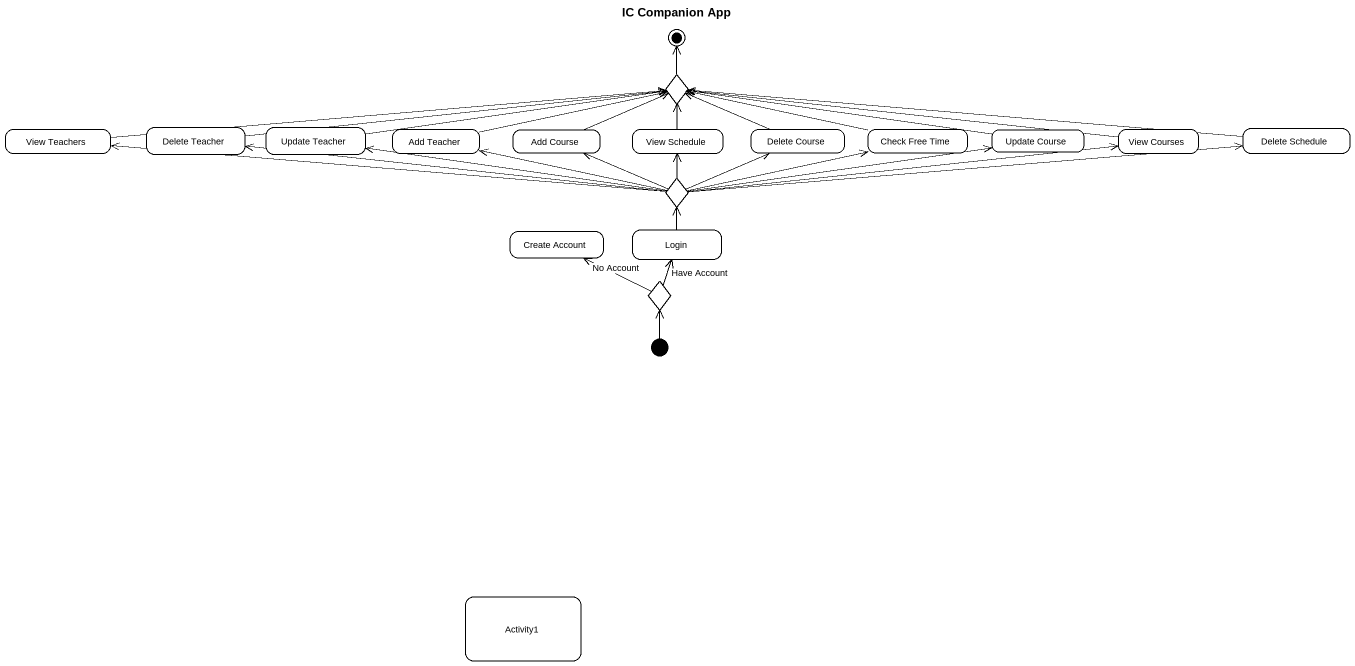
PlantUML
@startuml
title IC Companion App
hide empty description
state choice1 <<choice>>
state "View Teachers" as View_Teachers
state "Delete Teacher" as Delete_Teacher
state "Update Teacher" as Update_Teacher
state "Add Teacher" as Add_Teacher
state "Add Course" as Add_Course
state "View Schedule" as View_Schedule
state "Delete Course" as Delete_Course
state "Check Free Time" as Check_Free_Time
state "Update Course" as Update_Course
state "View Courses" as View_Courses
state "Delete Schedule" as Delete_Schedule
state choice2 <<choice>>
state "Create Account" as Create_Account
state Login
state choice3 <<choice>>
state Activity1
[*] -up-> choice3
View_Teachers -right-> choice1
Delete_Teacher -right-> choice1
Update_Teacher -right-> choice1
Add_Teacher -right-> choice1
Add_Course -right-> choice1
View_Schedule -up-> choice1
Delete_Course -left-> choice1
Check_Free_Time -left-> choice1
Update_Course -left-> choice1
View_Courses -left-> choice1
Delete_Schedule -left-> choice1
choice2 -left-> View_Teachers
choice2 -left-> Delete_Teacher
choice2 -left-> Update_Teacher
choice2 -left-> Add_Teacher
choice2 -left-> Add_Course
choice2 -up-> View_Schedule
choice2 -right-> Delete_Course
choice2 -right-> Check_Free_Time
choice2 -right-> Update_Course
choice2 -right-> View_Courses
choice2 -right-> Delete_Schedule
Login -up-> choice2
choice3 -left-> Create_Account : No Account
choice3 -up-> Login : Have Account
choice1 -up-> [*]
@enduml
